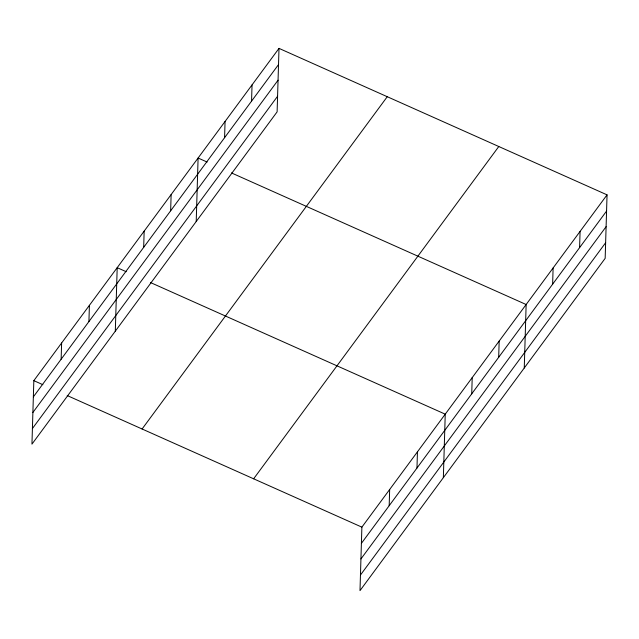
<?xml version="1.0" encoding="UTF-8"?>
<svg xmlns="http://www.w3.org/2000/svg" width="639" height="639" viewBox="0 0 639 639"><rect width="100%" height="100%" fill="white"/><g stroke="black" fill="none" stroke-linecap="round" stroke-linejoin="round"><path stroke-width="0.96" d="M279.003 48.372L33.835 380.652L31.95 444.145L277.118 111.857L279.003 48.372L607.05 194.855L605.165 258.348L359.997 590.628L361.882 527.143L607.05 194.855M61.136 359.214L61.624 342.999M88.925 321.553L89.404 305.338M115.308 331.162L117.193 267.677L126.21 271.711M143.679 247.349L144.158 231.126M170.645 210.79L171.132 194.575M196.213 221.509L198.098 158.025L207.124 162.05M224.585 137.689L225.064 121.474M251.558 101.138L252.038 84.923M389.183 505.705L389.662 489.482M416.971 468.044L417.451 451.829M443.354 477.652L445.239 414.168L150.572 282.582M471.726 393.832L472.205 377.617M498.692 357.281L499.171 341.066M524.26 368L526.145 304.515L231.478 172.929M552.631 284.179L553.11 267.965M579.597 247.628L580.084 231.406M33.356 396.875L278.524 64.587M32.893 412.474L278.061 80.187M32.413 428.545L277.582 96.257M142.09 429.001L387.258 96.713M253.627 478.803L498.795 146.515M361.394 543.358L606.571 211.078M360.931 558.957L606.107 226.677M360.46 575.028L605.628 242.748M33.835 380.652L42.853 384.686M67.215 395.557L361.882 527.143"/></g></svg>
